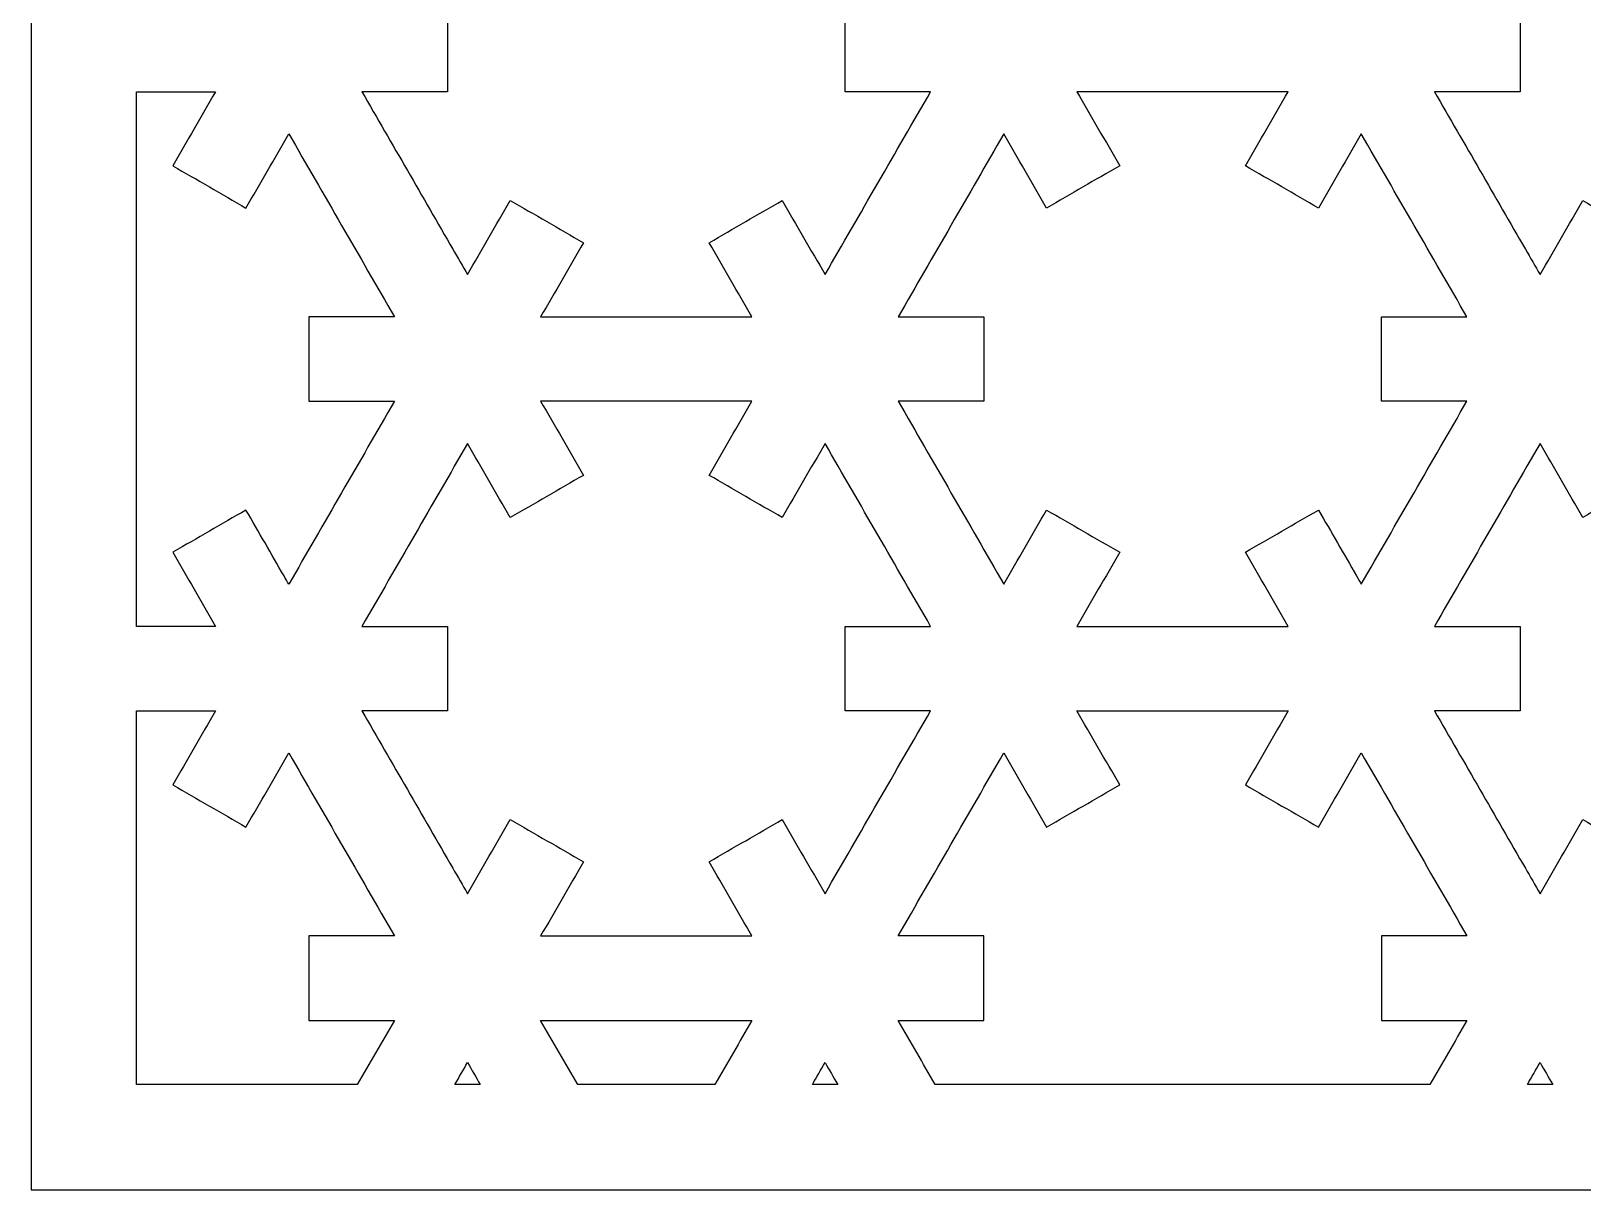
# Model space of a CAD drawing. Header units: centimetres. Extents: x 1.5 to 6.63, y -9 to -1.3.
# Drawn here: x 1.501 to 3.861, y -9 to -7.237 of the extents above; entities that cross this region are included whole.
import ezdxf

# ---------------------------------------------------------------- set-up
doc = ezdxf.new("R2010")
doc.units = ezdxf.units.CM
doc.header["$MEASUREMENT"] = 0
doc.layers.add('layer 1', color=7, linetype='Continuous')

msp = doc.modelspace()

# ---------------------------------------------------------------- linework, layer by layer
at = {"layer": 'layer 1', "color": 250}
msp.add_open_spline([(1.50051, -9.00021), (1.50051, -6.43416), (1.50051, -3.86811), (1.50051, -1.30206), (1.50051, -1.30206), (3.21121, -1.30206), (4.92191, -1.30206), (6.6326, -1.30206), (6.6326, -1.30206), (6.6326, -3.86811), (6.6326, -6.43416), (6.6326, -9.00021), (6.6326, -9.00021), (4.92191, -9.00021), (3.21121, -9.00021), (1.50051, -9.00021)], degree=3, knots=[0, 0, 0, 0, 0.2, 0.2, 0.2, 0.2, 0.4, 0.4, 0.4, 0.4, 0.6, 0.6, 0.6, 0.6, 1, 1, 1, 1], dxfattribs=at)
at = {"layer": 'layer 1', "color": 7}
for points, knots in [([(2.5318, -6.97142), (2.56887, -6.99282), (2.60594, -7.01423), (2.64301, -7.03563), (2.64301, -7.03563), (2.64301, -7.03563), (2.64301, -7.03563), (2.64301, -7.03563), (2.64301, -7.03563), (2.64301, -7.03563), (2.64301, -7.03563), (2.64301, -7.03563), (2.64301, -7.03563), (2.66471, -6.99805), (2.68641, -6.96047), (2.7081, -6.92289), (2.7081, -6.92289), (2.76165, -7.01564), (2.8152, -7.10839), (2.86874, -7.20113), (2.86874, -7.20113), (2.82535, -7.20113), (2.78197, -7.20113), (2.73858, -7.20113), (2.73858, -7.20113), (2.73858, -7.20114), (2.73858, -7.20115), (2.73858, -7.20116), (2.73858, -7.20116), (2.73858, -7.24395), (2.73858, -7.28675), (2.73858, -7.32954), (2.73858, -7.32954), (2.73858, -7.32956), (2.73858, -7.32956), (2.73858, -7.32957), (2.73858, -7.32957), (2.78197, -7.32957), (2.82535, -7.32957), (2.86874, -7.32957), (2.86874, -7.32957), (2.8152, -7.42231), (2.76165, -7.51506), (2.70811, -7.6078), (2.70811, -7.6078), (2.68641, -7.57022), (2.66471, -7.53263), (2.64301, -7.49505), (2.64301, -7.49505), (2.60594, -7.51645), (2.56887, -7.53786), (2.53181, -7.55926), (2.53181, -7.55926), (2.53181, -7.55927), (2.53181, -7.55927), (2.53181, -7.55928), (2.53181, -7.55928), (2.53181, -7.55928), (2.53181, -7.55928), (2.5318, -7.55928), (2.5318, -7.55928), (2.5535, -7.59685), (2.57518, -7.63442), (2.59688, -7.67199), (2.59688, -7.67199), (2.48978, -7.67199), (2.38269, -7.67199), (2.27559, -7.67199), (2.27559, -7.67199), (2.29729, -7.63442), (2.31898, -7.59685), (2.34067, -7.55928), (2.34067, -7.55928), (2.34066, -7.55928), (2.34066, -7.55928), (2.34066, -7.55928), (2.34066, -7.55928), (2.34066, -7.55927), (2.34066, -7.55927), (2.34067, -7.55926), (2.34067, -7.55926), (2.3036, -7.53786), (2.26653, -7.51645), (2.22946, -7.49505), (2.22946, -7.49505), (2.20776, -7.53263), (2.18606, -7.57022), (2.16436, -7.6078), (2.16436, -7.6078), (2.15691, -7.59489), (2.14945, -7.58197), (2.142, -7.56905), (2.142, -7.56905), (2.0959, -7.48923), (2.04982, -7.4094), (2.00373, -7.32957), (2.00373, -7.32957), (2.04712, -7.32957), (2.0905, -7.32957), (2.13389, -7.32957), (2.13389, -7.32957), (2.13389, -7.32956), (2.13389, -7.32955), (2.13389, -7.32954), (2.13389, -7.32954), (2.13389, -7.28675), (2.13389, -7.24395), (2.13389, -7.20116), (2.13389, -7.20116), (2.13389, -7.20115), (2.13389, -7.20114), (2.13389, -7.20113), (2.13389, -7.20113), (2.0905, -7.20113), (2.04712, -7.20113), (2.00373, -7.20113), (2.00373, -7.20113), (2.05728, -7.10838), (2.11082, -7.01564), (2.16437, -6.92289), (2.16437, -6.92289), (2.18607, -6.96047), (2.20776, -6.99805), (2.22946, -7.03563), (2.22946, -7.03563), (2.22946, -7.03563), (2.22946, -7.03563), (2.22946, -7.03563), (2.22946, -7.03563), (2.26653, -7.01422), (2.3036, -6.99282), (2.34067, -6.97142), (2.34067, -6.97142), (2.31897, -6.93384), (2.29728, -6.89626), (2.27558, -6.85869), (2.27558, -6.85869), (2.38268, -6.85869), (2.48979, -6.85869), (2.59689, -6.85869), (2.59689, -6.85869), (2.5752, -6.89626), (2.5535, -6.93384), (2.5318, -6.97142)], [0, 0, 0, 0, 0.027027, 0.027027, 0.027027, 0.027027, 0.0540541, 0.0540541, 0.0540541, 0.0540541, 0.0810811, 0.0810811, 0.0810811, 0.0810811, 0.1081081, 0.1081081, 0.1081081, 0.1081081, 0.1351351, 0.1351351, 0.1351351, 0.1351351, 0.1621622, 0.1621622, 0.1621622, 0.1621622, 0.1891892, 0.1891892, 0.1891892, 0.1891892, 0.2162162, 0.2162162, 0.2162162, 0.2162162, 0.2432432, 0.2432432, 0.2432432, 0.2432432, 0.2702703, 0.2702703, 0.2702703, 0.2702703, 0.2972973, 0.2972973, 0.2972973, 0.2972973, 0.3243243, 0.3243243, 0.3243243, 0.3243243, 0.3513514, 0.3513514, 0.3513514, 0.3513514, 0.3783784, 0.3783784, 0.3783784, 0.3783784, 0.4054054, 0.4054054, 0.4054054, 0.4054054, 0.4324324, 0.4324324, 0.4324324, 0.4324324, 0.4594595, 0.4594595, 0.4594595, 0.4594595, 0.4864865, 0.4864865, 0.4864865, 0.4864865, 0.5135135, 0.5135135, 0.5135135, 0.5135135, 0.5405405, 0.5405405, 0.5405405, 0.5405405, 0.5675676, 0.5675676, 0.5675676, 0.5675676, 0.5945946, 0.5945946, 0.5945946, 0.5945946, 0.6216216, 0.6216216, 0.6216216, 0.6216216, 0.6486486, 0.6486486, 0.6486486, 0.6486486, 0.6756757, 0.6756757, 0.6756757, 0.6756757, 0.7027027, 0.7027027, 0.7027027, 0.7027027, 0.7297297, 0.7297297, 0.7297297, 0.7297297, 0.7567568, 0.7567568, 0.7567568, 0.7567568, 0.7837838, 0.7837838, 0.7837838, 0.7837838, 0.8108108, 0.8108108, 0.8108108, 0.8108108, 0.8378378, 0.8378378, 0.8378378, 0.8378378, 0.8648649, 0.8648649, 0.8648649, 0.8648649, 0.8918919, 0.8918919, 0.8918919, 0.8918919, 0.9189189, 0.9189189, 0.9189189, 0.9189189, 0.9459459, 0.9459459, 0.9459459, 0.9459459, 1, 1, 1, 1]), ([(4.18384, -6.98345), (4.21397, -7.00084), (4.24409, -7.01823), (4.27422, -7.03563), (4.27422, -7.03563), (4.29591, -6.99805), (4.31761, -6.96047), (4.3393, -6.92289), (4.3393, -6.92289), (4.39285, -7.01564), (4.4464, -7.10838), (4.49995, -7.20113), (4.49995, -7.20113), (4.45656, -7.20113), (4.41317, -7.20113), (4.36978, -7.20113), (4.36978, -7.20113), (4.36978, -7.20114), (4.36978, -7.20115), (4.36978, -7.20116), (4.36978, -7.20116), (4.36978, -7.24395), (4.36978, -7.28675), (4.36978, -7.32954), (4.36978, -7.32954), (4.36978, -7.32956), (4.36978, -7.32956), (4.36978, -7.32957), (4.36978, -7.32957), (4.41317, -7.32957), (4.45656, -7.32957), (4.49994, -7.32957), (4.49994, -7.32957), (4.4464, -7.42231), (4.39285, -7.51506), (4.33931, -7.6078), (4.33931, -7.6078), (4.31761, -7.57022), (4.29591, -7.53263), (4.27421, -7.49505), (4.27421, -7.49505), (4.23714, -7.51645), (4.20007, -7.53786), (4.163, -7.55926), (4.163, -7.55926), (4.16301, -7.55927), (4.16301, -7.55927), (4.16302, -7.55928), (4.16302, -7.55928), (4.16301, -7.55928), (4.16301, -7.55928), (4.163, -7.55928), (4.163, -7.55928), (4.1847, -7.59685), (4.20639, -7.63442), (4.22808, -7.67199), (4.22808, -7.67199), (4.12098, -7.67199), (4.01389, -7.67199), (3.90679, -7.67199), (3.90679, -7.67199), (3.92849, -7.63442), (3.95017, -7.59685), (3.97187, -7.55928), (3.97187, -7.55928), (3.97186, -7.55928), (3.97186, -7.55928), (3.97186, -7.55928), (3.97186, -7.55928), (3.97186, -7.55927), (3.97186, -7.55927), (3.97187, -7.55926), (3.97187, -7.55926), (3.9348, -7.53786), (3.89773, -7.51645), (3.86066, -7.49505), (3.86066, -7.49505), (3.83896, -7.53263), (3.81726, -7.57022), (3.79556, -7.6078), (3.79556, -7.6078), (3.78811, -7.59489), (3.78065, -7.58197), (3.77319, -7.56905), (3.77319, -7.56905), (3.7271, -7.48923), (3.68102, -7.4094), (3.63493, -7.32957), (3.63493, -7.32957), (3.67832, -7.32957), (3.7217, -7.32957), (3.76509, -7.32957), (3.76509, -7.32957), (3.76509, -7.32956), (3.76509, -7.32955), (3.76509, -7.32954), (3.76509, -7.32954), (3.76509, -7.28675), (3.76509, -7.24395), (3.76509, -7.20116), (3.76509, -7.20116), (3.76509, -7.20115), (3.76509, -7.20114), (3.76509, -7.20113), (3.76509, -7.20113), (3.7217, -7.20113), (3.67832, -7.20113), (3.63493, -7.20113), (3.63493, -7.20113), (3.68847, -7.10838), (3.74202, -7.01564), (3.79557, -6.92289), (3.79557, -6.92289), (3.81726, -6.96047), (3.83896, -6.99805), (3.86066, -7.03563), (3.86066, -7.03563), (3.86066, -7.03563), (3.86066, -7.03563), (3.86066, -7.03563), (3.86066, -7.03563), (3.89773, -7.01422), (3.9348, -6.99282), (3.97187, -6.97142), (3.97187, -6.97142), (3.95017, -6.93384), (3.92848, -6.89626), (3.90678, -6.85869), (3.90678, -6.85869), (4.01388, -6.85869), (4.12099, -6.85868), (4.22809, -6.85868), (4.22809, -6.85868), (4.20639, -6.89626), (4.1847, -6.93384), (4.163, -6.97142), (4.163, -6.97142), (4.16995, -6.97543), (4.1769, -6.97944), (4.18384, -6.98345)], [0, 0, 0, 0, 0.0277778, 0.0277778, 0.0277778, 0.0277778, 0.0555556, 0.0555556, 0.0555556, 0.0555556, 0.0833333, 0.0833333, 0.0833333, 0.0833333, 0.1111111, 0.1111111, 0.1111111, 0.1111111, 0.1388889, 0.1388889, 0.1388889, 0.1388889, 0.1666667, 0.1666667, 0.1666667, 0.1666667, 0.1944444, 0.1944444, 0.1944444, 0.1944444, 0.2222222, 0.2222222, 0.2222222, 0.2222222, 0.25, 0.25, 0.25, 0.25, 0.2777778, 0.2777778, 0.2777778, 0.2777778, 0.3055556, 0.3055556, 0.3055556, 0.3055556, 0.3333333, 0.3333333, 0.3333333, 0.3333333, 0.3611111, 0.3611111, 0.3611111, 0.3611111, 0.3888889, 0.3888889, 0.3888889, 0.3888889, 0.4166667, 0.4166667, 0.4166667, 0.4166667, 0.4444444, 0.4444444, 0.4444444, 0.4444444, 0.4722222, 0.4722222, 0.4722222, 0.4722222, 0.5, 0.5, 0.5, 0.5, 0.5277778, 0.5277778, 0.5277778, 0.5277778, 0.5555556, 0.5555556, 0.5555556, 0.5555556, 0.5833333, 0.5833333, 0.5833333, 0.5833333, 0.6111111, 0.6111111, 0.6111111, 0.6111111, 0.6388889, 0.6388889, 0.6388889, 0.6388889, 0.6666667, 0.6666667, 0.6666667, 0.6666667, 0.6944444, 0.6944444, 0.6944444, 0.6944444, 0.7222222, 0.7222222, 0.7222222, 0.7222222, 0.75, 0.75, 0.75, 0.75, 0.7777778, 0.7777778, 0.7777778, 0.7777778, 0.8055556, 0.8055556, 0.8055556, 0.8055556, 0.8333333, 0.8333333, 0.8333333, 0.8333333, 0.8611111, 0.8611111, 0.8611111, 0.8611111, 0.8888889, 0.8888889, 0.8888889, 0.8888889, 0.9166667, 0.9166667, 0.9166667, 0.9166667, 0.9444444, 0.9444444, 0.9444444, 0.9444444, 1, 1, 1, 1]), ([(1.66088, -8.14288), (1.70102, -8.14288), (1.74115, -8.14288), (1.78129, -8.14288), (1.78129, -8.14288), (1.7596, -8.1053), (1.7379, -8.06772), (1.71621, -8.03015), (1.71621, -8.03015), (1.75327, -8.00874), (1.79034, -7.98734), (1.82741, -7.96594), (1.82741, -7.96594), (1.82741, -7.96594), (1.82741, -7.96594), (1.82741, -7.96594), (1.82741, -7.96594), (1.84671, -7.99936), (1.86601, -8.03279), (1.8853, -8.06621), (1.8853, -8.06621), (1.8877, -8.07037), (1.8901, -8.07452), (1.8925, -8.07868), (1.8925, -8.07868), (1.94605, -7.98593), (1.9996, -7.89318), (2.05314, -7.80044), (2.05314, -7.80044), (2.00976, -7.80044), (1.96637, -7.80044), (1.92298, -7.80044), (1.92298, -7.80044), (1.92298, -7.80043), (1.92298, -7.80042), (1.92298, -7.80041), (1.92298, -7.80041), (1.92298, -7.75761), (1.92298, -7.71482), (1.92298, -7.67202), (1.92298, -7.67202), (1.92298, -7.67201), (1.92298, -7.672), (1.92298, -7.67199), (1.92298, -7.67199), (1.96637, -7.67199), (2.00976, -7.67199), (2.05314, -7.67199), (2.05314, -7.67199), (1.9996, -7.57925), (1.94606, -7.48651), (1.89251, -7.39377), (1.89251, -7.39377), (1.87081, -7.43135), (1.84911, -7.46893), (1.82742, -7.50651), (1.82742, -7.50651), (1.79034, -7.48511), (1.75327, -7.46371), (1.7162, -7.44231), (1.7162, -7.44231), (1.71621, -7.4423), (1.71621, -7.4423), (1.71621, -7.44229), (1.71621, -7.44229), (1.71621, -7.44229), (1.71621, -7.44229), (1.71621, -7.44228), (1.71621, -7.44228), (1.7379, -7.40471), (1.75959, -7.36714), (1.78128, -7.32957), (1.78128, -7.32957), (1.74115, -7.32957), (1.70102, -7.32957), (1.66088, -7.32957), (1.66088, -7.32957), (1.66088, -7.60068), (1.66088, -7.87178), (1.66088, -8.14288)], [0, 0, 0, 0, 0.047619, 0.047619, 0.047619, 0.047619, 0.0952381, 0.0952381, 0.0952381, 0.0952381, 0.1428571, 0.1428571, 0.1428571, 0.1428571, 0.1904762, 0.1904762, 0.1904762, 0.1904762, 0.2380952, 0.2380952, 0.2380952, 0.2380952, 0.2857143, 0.2857143, 0.2857143, 0.2857143, 0.3333333, 0.3333333, 0.3333333, 0.3333333, 0.3809524, 0.3809524, 0.3809524, 0.3809524, 0.4285714, 0.4285714, 0.4285714, 0.4285714, 0.4761905, 0.4761905, 0.4761905, 0.4761905, 0.5238095, 0.5238095, 0.5238095, 0.5238095, 0.5714286, 0.5714286, 0.5714286, 0.5714286, 0.6190476, 0.6190476, 0.6190476, 0.6190476, 0.6666667, 0.6666667, 0.6666667, 0.6666667, 0.7142857, 0.7142857, 0.7142857, 0.7142857, 0.7619048, 0.7619048, 0.7619048, 0.7619048, 0.8095238, 0.8095238, 0.8095238, 0.8095238, 0.8571429, 0.8571429, 0.8571429, 0.8571429, 0.9047619, 0.9047619, 0.9047619, 0.9047619, 1, 1, 1, 1]), ([(3.09118, -8.14288), (3.11288, -8.1053), (3.13457, -8.06773), (3.15627, -8.03015), (3.15627, -8.03015), (3.15627, -8.03015), (3.15627, -8.03015), (3.15627, -8.03015), (3.15627, -8.03015), (3.1192, -8.00874), (3.08213, -7.98734), (3.04506, -7.96594), (3.04506, -7.96594), (3.04506, -7.96594), (3.04506, -7.96594), (3.04506, -7.96594), (3.04506, -7.96594), (3.02336, -8.00352), (3.00167, -8.0411), (2.97997, -8.07867), (2.97997, -8.07867), (2.92642, -7.98593), (2.87287, -7.89318), (2.81933, -7.80043), (2.81933, -7.80043), (2.86271, -7.80043), (2.9061, -7.80043), (2.94949, -7.80043), (2.94949, -7.80043), (2.94949, -7.80042), (2.94949, -7.80041), (2.94949, -7.80041), (2.94949, -7.80041), (2.94949, -7.75761), (2.94949, -7.71482), (2.94949, -7.67202), (2.94949, -7.67202), (2.94949, -7.67201), (2.94949, -7.672), (2.94949, -7.67199), (2.94949, -7.67199), (2.9061, -7.67199), (2.86272, -7.67199), (2.81933, -7.67199), (2.81933, -7.67199), (2.87287, -7.57925), (2.92642, -7.48651), (2.97996, -7.39377), (2.97996, -7.39377), (3.00166, -7.43135), (3.02336, -7.46893), (3.04506, -7.50651), (3.04506, -7.50651), (3.08213, -7.48511), (3.1192, -7.46371), (3.15627, -7.44231), (3.15627, -7.44231), (3.15626, -7.4423), (3.15626, -7.44229), (3.15626, -7.44229), (3.15626, -7.44229), (3.15626, -7.44229), (3.15627, -7.44228), (3.15627, -7.44228), (3.15627, -7.44228), (3.13458, -7.40471), (3.11289, -7.36714), (3.0912, -7.32957), (3.0912, -7.32957), (3.19829, -7.32957), (3.30539, -7.32957), (3.41248, -7.32957), (3.41248, -7.32957), (3.39079, -7.36714), (3.3691, -7.40471), (3.34741, -7.44228), (3.34741, -7.44228), (3.34741, -7.44228), (3.34741, -7.44229), (3.34741, -7.44229), (3.34741, -7.44229), (3.34741, -7.44229), (3.34741, -7.4423), (3.3474, -7.44231), (3.3474, -7.44231), (3.38447, -7.46371), (3.42154, -7.48511), (3.45862, -7.50651), (3.45862, -7.50651), (3.48031, -7.46893), (3.50201, -7.43135), (3.52371, -7.39376), (3.52371, -7.39376), (3.57725, -7.48651), (3.6308, -7.57925), (3.68434, -7.67199), (3.68434, -7.67199), (3.64096, -7.67199), (3.59757, -7.67199), (3.55418, -7.67199), (3.55418, -7.67199), (3.55418, -7.672), (3.55418, -7.67201), (3.55418, -7.67202), (3.55418, -7.67202), (3.55418, -7.71482), (3.55418, -7.75761), (3.55418, -7.80041), (3.55418, -7.80041), (3.55418, -7.80042), (3.55418, -7.80043), (3.55418, -7.80043), (3.55418, -7.80043), (3.59757, -7.80043), (3.64096, -7.80043), (3.68434, -7.80043), (3.68434, -7.80043), (3.6308, -7.89318), (3.57725, -7.98593), (3.5237, -8.07868), (3.5237, -8.07868), (3.5213, -8.07452), (3.5189, -8.07037), (3.5165, -8.06621), (3.5165, -8.06621), (3.49721, -8.03279), (3.47791, -7.99936), (3.45861, -7.96594), (3.45861, -7.96594), (3.45861, -7.96594), (3.45861, -7.96594), (3.45861, -7.96594), (3.45861, -7.96594), (3.42154, -7.98734), (3.38447, -8.00874), (3.3474, -8.03015), (3.3474, -8.03015), (3.3691, -8.06772), (3.39079, -8.1053), (3.41249, -8.14288), (3.41249, -8.14288), (3.30539, -8.14288), (3.19829, -8.14288), (3.09118, -8.14288)], [0, 0, 0, 0, 0.027027, 0.027027, 0.027027, 0.027027, 0.0540541, 0.0540541, 0.0540541, 0.0540541, 0.0810811, 0.0810811, 0.0810811, 0.0810811, 0.1081081, 0.1081081, 0.1081081, 0.1081081, 0.1351351, 0.1351351, 0.1351351, 0.1351351, 0.1621622, 0.1621622, 0.1621622, 0.1621622, 0.1891892, 0.1891892, 0.1891892, 0.1891892, 0.2162162, 0.2162162, 0.2162162, 0.2162162, 0.2432432, 0.2432432, 0.2432432, 0.2432432, 0.2702703, 0.2702703, 0.2702703, 0.2702703, 0.2972973, 0.2972973, 0.2972973, 0.2972973, 0.3243243, 0.3243243, 0.3243243, 0.3243243, 0.3513514, 0.3513514, 0.3513514, 0.3513514, 0.3783784, 0.3783784, 0.3783784, 0.3783784, 0.4054054, 0.4054054, 0.4054054, 0.4054054, 0.4324324, 0.4324324, 0.4324324, 0.4324324, 0.4594595, 0.4594595, 0.4594595, 0.4594595, 0.4864865, 0.4864865, 0.4864865, 0.4864865, 0.5135135, 0.5135135, 0.5135135, 0.5135135, 0.5405405, 0.5405405, 0.5405405, 0.5405405, 0.5675676, 0.5675676, 0.5675676, 0.5675676, 0.5945946, 0.5945946, 0.5945946, 0.5945946, 0.6216216, 0.6216216, 0.6216216, 0.6216216, 0.6486486, 0.6486486, 0.6486486, 0.6486486, 0.6756757, 0.6756757, 0.6756757, 0.6756757, 0.7027027, 0.7027027, 0.7027027, 0.7027027, 0.7297297, 0.7297297, 0.7297297, 0.7297297, 0.7567568, 0.7567568, 0.7567568, 0.7567568, 0.7837838, 0.7837838, 0.7837838, 0.7837838, 0.8108108, 0.8108108, 0.8108108, 0.8108108, 0.8378378, 0.8378378, 0.8378378, 0.8378378, 0.8648649, 0.8648649, 0.8648649, 0.8648649, 0.8918919, 0.8918919, 0.8918919, 0.8918919, 0.9189189, 0.9189189, 0.9189189, 0.9189189, 0.9459459, 0.9459459, 0.9459459, 0.9459459, 1, 1, 1, 1]), ([(2.5318, -7.91317), (2.56887, -7.93457), (2.60594, -7.95598), (2.64301, -7.97738), (2.64301, -7.97738), (2.64301, -7.97738), (2.64301, -7.97738), (2.64301, -7.97737), (2.64301, -7.97737), (2.64301, -7.97737), (2.64301, -7.97737), (2.64301, -7.97738), (2.64301, -7.97738), (2.66471, -7.9398), (2.68641, -7.90222), (2.7081, -7.86464), (2.7081, -7.86464), (2.76165, -7.95739), (2.8152, -8.05014), (2.86874, -8.14288), (2.86874, -8.14288), (2.82535, -8.14288), (2.78197, -8.14288), (2.73858, -8.14288), (2.73858, -8.14288), (2.73858, -8.14289), (2.73858, -8.1429), (2.73858, -8.14291), (2.73858, -8.14291), (2.73858, -8.18571), (2.73858, -8.2285), (2.73858, -8.2713), (2.73858, -8.2713), (2.73858, -8.27131), (2.73858, -8.27131), (2.73858, -8.27132), (2.73858, -8.27132), (2.78197, -8.27132), (2.82535, -8.27132), (2.86874, -8.27132), (2.86874, -8.27132), (2.8152, -8.36406), (2.76165, -8.4568), (2.70811, -8.54955), (2.70811, -8.54955), (2.68641, -8.51197), (2.66471, -8.47439), (2.64301, -8.4368), (2.64301, -8.4368), (2.60594, -8.4582), (2.56887, -8.47961), (2.53181, -8.50101), (2.53181, -8.50101), (2.53181, -8.50101), (2.53181, -8.50102), (2.53181, -8.50103), (2.53181, -8.50103), (2.53181, -8.50103), (2.53181, -8.50103), (2.5318, -8.50103), (2.5318, -8.50103), (2.5535, -8.5386), (2.57518, -8.57617), (2.59688, -8.61375), (2.59688, -8.61375), (2.48978, -8.61375), (2.38269, -8.61375), (2.27559, -8.61375), (2.27559, -8.61375), (2.29729, -8.57617), (2.31898, -8.5386), (2.34067, -8.50103), (2.34067, -8.50103), (2.34066, -8.50103), (2.34066, -8.50103), (2.34066, -8.50103), (2.34066, -8.50103), (2.34066, -8.50102), (2.34066, -8.50102), (2.34067, -8.50101), (2.34067, -8.50101), (2.3036, -8.47961), (2.26653, -8.4582), (2.22946, -8.4368), (2.22946, -8.4368), (2.20776, -8.47439), (2.18606, -8.51197), (2.16436, -8.54955), (2.16436, -8.54955), (2.15691, -8.53664), (2.14945, -8.52372), (2.142, -8.51081), (2.142, -8.51081), (2.0959, -8.43098), (2.04982, -8.35115), (2.00373, -8.27132), (2.00373, -8.27132), (2.04712, -8.27132), (2.0905, -8.27132), (2.13389, -8.27132), (2.13389, -8.27132), (2.13389, -8.27131), (2.13389, -8.2713), (2.13389, -8.2713), (2.13389, -8.2713), (2.13389, -8.2285), (2.13389, -8.1857), (2.13389, -8.14291), (2.13389, -8.14291), (2.13389, -8.1429), (2.13389, -8.14289), (2.13389, -8.14288), (2.13389, -8.14288), (2.0905, -8.14288), (2.04712, -8.14288), (2.00373, -8.14288), (2.00373, -8.14288), (2.05728, -8.05014), (2.11082, -7.95739), (2.16437, -7.86464), (2.16437, -7.86464), (2.18607, -7.90222), (2.20776, -7.9398), (2.22946, -7.97738), (2.22946, -7.97738), (2.22946, -7.97738), (2.22946, -7.97738), (2.22946, -7.97738), (2.22946, -7.97738), (2.26653, -7.95597), (2.3036, -7.93457), (2.34067, -7.91317), (2.34067, -7.91317), (2.31897, -7.87559), (2.29728, -7.83801), (2.27558, -7.80044), (2.27558, -7.80044), (2.38268, -7.80044), (2.48979, -7.80044), (2.59689, -7.80044), (2.59689, -7.80044), (2.5752, -7.83801), (2.5535, -7.87559), (2.5318, -7.91317)], [0, 0, 0, 0, 0.027027, 0.027027, 0.027027, 0.027027, 0.0540541, 0.0540541, 0.0540541, 0.0540541, 0.0810811, 0.0810811, 0.0810811, 0.0810811, 0.1081081, 0.1081081, 0.1081081, 0.1081081, 0.1351351, 0.1351351, 0.1351351, 0.1351351, 0.1621622, 0.1621622, 0.1621622, 0.1621622, 0.1891892, 0.1891892, 0.1891892, 0.1891892, 0.2162162, 0.2162162, 0.2162162, 0.2162162, 0.2432432, 0.2432432, 0.2432432, 0.2432432, 0.2702703, 0.2702703, 0.2702703, 0.2702703, 0.2972973, 0.2972973, 0.2972973, 0.2972973, 0.3243243, 0.3243243, 0.3243243, 0.3243243, 0.3513514, 0.3513514, 0.3513514, 0.3513514, 0.3783784, 0.3783784, 0.3783784, 0.3783784, 0.4054054, 0.4054054, 0.4054054, 0.4054054, 0.4324324, 0.4324324, 0.4324324, 0.4324324, 0.4594595, 0.4594595, 0.4594595, 0.4594595, 0.4864865, 0.4864865, 0.4864865, 0.4864865, 0.5135135, 0.5135135, 0.5135135, 0.5135135, 0.5405405, 0.5405405, 0.5405405, 0.5405405, 0.5675676, 0.5675676, 0.5675676, 0.5675676, 0.5945946, 0.5945946, 0.5945946, 0.5945946, 0.6216216, 0.6216216, 0.6216216, 0.6216216, 0.6486486, 0.6486486, 0.6486486, 0.6486486, 0.6756757, 0.6756757, 0.6756757, 0.6756757, 0.7027027, 0.7027027, 0.7027027, 0.7027027, 0.7297297, 0.7297297, 0.7297297, 0.7297297, 0.7567568, 0.7567568, 0.7567568, 0.7567568, 0.7837838, 0.7837838, 0.7837838, 0.7837838, 0.8108108, 0.8108108, 0.8108108, 0.8108108, 0.8378378, 0.8378378, 0.8378378, 0.8378378, 0.8648649, 0.8648649, 0.8648649, 0.8648649, 0.8918919, 0.8918919, 0.8918919, 0.8918919, 0.9189189, 0.9189189, 0.9189189, 0.9189189, 0.9459459, 0.9459459, 0.9459459, 0.9459459, 1, 1, 1, 1]), ([(4.18384, -7.9252), (4.21397, -7.94259), (4.24409, -7.95998), (4.27422, -7.97738), (4.27422, -7.97738), (4.29591, -7.9398), (4.31761, -7.90222), (4.3393, -7.86464), (4.3393, -7.86464), (4.39285, -7.95739), (4.4464, -8.05014), (4.49995, -8.14288), (4.49995, -8.14288), (4.45656, -8.14288), (4.41317, -8.14288), (4.36978, -8.14288), (4.36978, -8.14288), (4.36978, -8.14289), (4.36978, -8.1429), (4.36978, -8.14291), (4.36978, -8.14291), (4.36978, -8.18571), (4.36978, -8.2285), (4.36978, -8.2713), (4.36978, -8.2713), (4.36978, -8.27131), (4.36978, -8.27131), (4.36978, -8.27132), (4.36978, -8.27132), (4.41317, -8.27132), (4.45656, -8.27132), (4.49994, -8.27132), (4.49994, -8.27132), (4.4464, -8.36406), (4.39285, -8.45681), (4.33931, -8.54955), (4.33931, -8.54955), (4.31761, -8.51197), (4.29591, -8.47438), (4.27421, -8.4368), (4.27421, -8.4368), (4.23714, -8.4582), (4.20007, -8.47961), (4.163, -8.50101), (4.163, -8.50101), (4.16301, -8.50101), (4.16301, -8.50102), (4.16302, -8.50103), (4.16302, -8.50103), (4.16301, -8.50103), (4.16301, -8.50103), (4.163, -8.50103), (4.163, -8.50103), (4.1847, -8.5386), (4.20639, -8.57617), (4.22808, -8.61375), (4.22808, -8.61375), (4.12098, -8.61375), (4.01389, -8.61375), (3.90679, -8.61375), (3.90679, -8.61375), (3.92849, -8.57617), (3.95017, -8.5386), (3.97187, -8.50103), (3.97187, -8.50103), (3.97186, -8.50103), (3.97186, -8.50103), (3.97186, -8.50103), (3.97186, -8.50103), (3.97186, -8.50102), (3.97186, -8.50101), (3.97187, -8.50101), (3.97187, -8.50101), (3.9348, -8.47961), (3.89773, -8.4582), (3.86066, -8.4368), (3.86066, -8.4368), (3.83896, -8.47439), (3.81726, -8.51197), (3.79556, -8.54955), (3.79556, -8.54955), (3.78811, -8.53664), (3.78065, -8.52372), (3.77319, -8.51081), (3.77319, -8.51081), (3.7271, -8.43098), (3.68102, -8.35115), (3.63493, -8.27132), (3.63493, -8.27132), (3.67832, -8.27132), (3.7217, -8.27132), (3.76509, -8.27132), (3.76509, -8.27132), (3.76509, -8.27131), (3.76509, -8.2713), (3.76509, -8.27129), (3.76509, -8.27129), (3.76509, -8.2285), (3.76509, -8.1857), (3.76509, -8.14291), (3.76509, -8.14291), (3.76509, -8.1429), (3.76509, -8.14289), (3.76509, -8.14288), (3.76509, -8.14288), (3.7217, -8.14288), (3.67832, -8.14288), (3.63493, -8.14288), (3.63493, -8.14288), (3.68847, -8.05014), (3.74202, -7.95739), (3.79557, -7.86464), (3.79557, -7.86464), (3.81726, -7.90222), (3.83896, -7.9398), (3.86066, -7.97737), (3.86066, -7.97737), (3.86066, -7.97737), (3.86066, -7.97737), (3.86066, -7.97737), (3.86066, -7.97737), (3.89773, -7.95597), (3.9348, -7.93457), (3.97187, -7.91317), (3.97187, -7.91317), (3.95017, -7.87559), (3.92848, -7.83801), (3.90678, -7.80043), (3.90678, -7.80043), (4.01388, -7.80043), (4.12099, -7.80043), (4.22809, -7.80043), (4.22809, -7.80043), (4.20639, -7.83801), (4.1847, -7.87559), (4.163, -7.91317), (4.163, -7.91317), (4.16995, -7.91718), (4.1769, -7.92119), (4.18384, -7.9252)], [0, 0, 0, 0, 0.0277778, 0.0277778, 0.0277778, 0.0277778, 0.0555556, 0.0555556, 0.0555556, 0.0555556, 0.0833333, 0.0833333, 0.0833333, 0.0833333, 0.1111111, 0.1111111, 0.1111111, 0.1111111, 0.1388889, 0.1388889, 0.1388889, 0.1388889, 0.1666667, 0.1666667, 0.1666667, 0.1666667, 0.1944444, 0.1944444, 0.1944444, 0.1944444, 0.2222222, 0.2222222, 0.2222222, 0.2222222, 0.25, 0.25, 0.25, 0.25, 0.2777778, 0.2777778, 0.2777778, 0.2777778, 0.3055556, 0.3055556, 0.3055556, 0.3055556, 0.3333333, 0.3333333, 0.3333333, 0.3333333, 0.3611111, 0.3611111, 0.3611111, 0.3611111, 0.3888889, 0.3888889, 0.3888889, 0.3888889, 0.4166667, 0.4166667, 0.4166667, 0.4166667, 0.4444444, 0.4444444, 0.4444444, 0.4444444, 0.4722222, 0.4722222, 0.4722222, 0.4722222, 0.5, 0.5, 0.5, 0.5, 0.5277778, 0.5277778, 0.5277778, 0.5277778, 0.5555556, 0.5555556, 0.5555556, 0.5555556, 0.5833333, 0.5833333, 0.5833333, 0.5833333, 0.6111111, 0.6111111, 0.6111111, 0.6111111, 0.6388889, 0.6388889, 0.6388889, 0.6388889, 0.6666667, 0.6666667, 0.6666667, 0.6666667, 0.6944444, 0.6944444, 0.6944444, 0.6944444, 0.7222222, 0.7222222, 0.7222222, 0.7222222, 0.75, 0.75, 0.75, 0.75, 0.7777778, 0.7777778, 0.7777778, 0.7777778, 0.8055556, 0.8055556, 0.8055556, 0.8055556, 0.8333333, 0.8333333, 0.8333333, 0.8333333, 0.8611111, 0.8611111, 0.8611111, 0.8611111, 0.8888889, 0.8888889, 0.8888889, 0.8888889, 0.9166667, 0.9166667, 0.9166667, 0.9166667, 0.9444444, 0.9444444, 0.9444444, 0.9444444, 1, 1, 1, 1]), ([(1.99677, -8.83983), (2.01556, -8.80728), (2.03435, -8.77473), (2.05314, -8.74218), (2.05314, -8.74218), (2.00976, -8.74218), (1.96637, -8.74219), (1.92298, -8.74219), (1.92298, -8.74219), (1.92298, -8.74218), (1.92298, -8.74217), (1.92298, -8.74216), (1.92298, -8.74216), (1.92298, -8.69936), (1.92298, -8.65657), (1.92298, -8.61377), (1.92298, -8.61377), (1.92298, -8.61376), (1.92298, -8.61376), (1.92298, -8.61375), (1.92298, -8.61375), (1.96637, -8.61375), (2.00976, -8.61375), (2.05314, -8.61375), (2.05314, -8.61375), (1.9996, -8.521), (1.94606, -8.42826), (1.89251, -8.33552), (1.89251, -8.33552), (1.87081, -8.3731), (1.84911, -8.41068), (1.82742, -8.44826), (1.82742, -8.44826), (1.79034, -8.42686), (1.75327, -8.40546), (1.7162, -8.38406), (1.7162, -8.38406), (1.71621, -8.38405), (1.71621, -8.38405), (1.71621, -8.38404), (1.71621, -8.38404), (1.71621, -8.38404), (1.71621, -8.38403), (1.71621, -8.38403), (1.71621, -8.38403), (1.7379, -8.34646), (1.75959, -8.30889), (1.78128, -8.27132), (1.78128, -8.27132), (1.74115, -8.27132), (1.70102, -8.27132), (1.66088, -8.27132), (1.66088, -8.27132), (1.66088, -8.46083), (1.66088, -8.65033), (1.66088, -8.83983), (1.66088, -8.83983), (1.77285, -8.83983), (1.88481, -8.83983), (1.99677, -8.83983)], [0, 0, 0, 0, 0.0625, 0.0625, 0.0625, 0.0625, 0.125, 0.125, 0.125, 0.125, 0.1875, 0.1875, 0.1875, 0.1875, 0.25, 0.25, 0.25, 0.25, 0.3125, 0.3125, 0.3125, 0.3125, 0.375, 0.375, 0.375, 0.375, 0.4375, 0.4375, 0.4375, 0.4375, 0.5, 0.5, 0.5, 0.5, 0.5625, 0.5625, 0.5625, 0.5625, 0.625, 0.625, 0.625, 0.625, 0.6875, 0.6875, 0.6875, 0.6875, 0.75, 0.75, 0.75, 0.75, 0.8125, 0.8125, 0.8125, 0.8125, 0.875, 0.875, 0.875, 0.875, 1, 1, 1, 1]), ([(3.62797, -8.83983), (3.64676, -8.80728), (3.66555, -8.77473), (3.68434, -8.74218), (3.68434, -8.74218), (3.64096, -8.74218), (3.59757, -8.74218), (3.55418, -8.74218), (3.55418, -8.74218), (3.55418, -8.74218), (3.55418, -8.74217), (3.55418, -8.74216), (3.55418, -8.74216), (3.55418, -8.69936), (3.55418, -8.65657), (3.55418, -8.61377), (3.55418, -8.61377), (3.55418, -8.61376), (3.55418, -8.61375), (3.55418, -8.61375), (3.55418, -8.61375), (3.59757, -8.61375), (3.64096, -8.61375), (3.68434, -8.61375), (3.68434, -8.61375), (3.6308, -8.521), (3.57725, -8.42826), (3.52371, -8.33552), (3.52371, -8.33552), (3.50201, -8.3731), (3.48031, -8.41068), (3.45862, -8.44826), (3.45862, -8.44826), (3.42154, -8.42686), (3.38447, -8.40546), (3.3474, -8.38406), (3.3474, -8.38406), (3.34741, -8.38405), (3.34741, -8.38405), (3.34741, -8.38404), (3.34741, -8.38404), (3.34741, -8.38403), (3.34741, -8.38403), (3.34741, -8.38403), (3.34741, -8.38403), (3.3691, -8.34646), (3.39079, -8.30889), (3.41248, -8.27132), (3.41248, -8.27132), (3.30539, -8.27132), (3.19829, -8.27132), (3.0912, -8.27132), (3.0912, -8.27132), (3.11289, -8.30889), (3.13458, -8.34646), (3.15627, -8.38403), (3.15627, -8.38403), (3.15627, -8.38403), (3.15626, -8.38404), (3.15626, -8.38404), (3.15626, -8.38404), (3.15626, -8.38405), (3.15626, -8.38405), (3.15627, -8.38406), (3.15627, -8.38406), (3.1192, -8.40546), (3.08213, -8.42686), (3.04506, -8.44826), (3.04506, -8.44826), (3.02336, -8.41068), (3.00166, -8.3731), (2.97996, -8.33552), (2.97996, -8.33552), (2.92642, -8.42826), (2.87287, -8.521), (2.81933, -8.61375), (2.81933, -8.61375), (2.86272, -8.61375), (2.9061, -8.61375), (2.94949, -8.61375), (2.94949, -8.61375), (2.94949, -8.61375), (2.94949, -8.61376), (2.94949, -8.61377), (2.94949, -8.61377), (2.94949, -8.65657), (2.94949, -8.69936), (2.94949, -8.74216), (2.94949, -8.74216), (2.94949, -8.74217), (2.94949, -8.74217), (2.94949, -8.74218), (2.94949, -8.74218), (2.9061, -8.74218), (2.86271, -8.74218), (2.81933, -8.74218), (2.81933, -8.74218), (2.83812, -8.77473), (2.85691, -8.80728), (2.8757, -8.83983), (2.8757, -8.83983), (3.12646, -8.83983), (3.37721, -8.83983), (3.62797, -8.83983)], [0, 0, 0, 0, 0.037037, 0.037037, 0.037037, 0.037037, 0.0740741, 0.0740741, 0.0740741, 0.0740741, 0.1111111, 0.1111111, 0.1111111, 0.1111111, 0.1481481, 0.1481481, 0.1481481, 0.1481481, 0.1851852, 0.1851852, 0.1851852, 0.1851852, 0.2222222, 0.2222222, 0.2222222, 0.2222222, 0.2592593, 0.2592593, 0.2592593, 0.2592593, 0.2962963, 0.2962963, 0.2962963, 0.2962963, 0.3333333, 0.3333333, 0.3333333, 0.3333333, 0.3703704, 0.3703704, 0.3703704, 0.3703704, 0.4074074, 0.4074074, 0.4074074, 0.4074074, 0.4444444, 0.4444444, 0.4444444, 0.4444444, 0.4814815, 0.4814815, 0.4814815, 0.4814815, 0.5185185, 0.5185185, 0.5185185, 0.5185185, 0.5555556, 0.5555556, 0.5555556, 0.5555556, 0.5925926, 0.5925926, 0.5925926, 0.5925926, 0.6296296, 0.6296296, 0.6296296, 0.6296296, 0.6666667, 0.6666667, 0.6666667, 0.6666667, 0.7037037, 0.7037037, 0.7037037, 0.7037037, 0.7407407, 0.7407407, 0.7407407, 0.7407407, 0.7777778, 0.7777778, 0.7777778, 0.7777778, 0.8148148, 0.8148148, 0.8148148, 0.8148148, 0.8518519, 0.8518519, 0.8518519, 0.8518519, 0.8888889, 0.8888889, 0.8888889, 0.8888889, 0.9259259, 0.9259259, 0.9259259, 0.9259259, 1, 1, 1, 1]), ([(2.54052, -8.83983), (2.55931, -8.80728), (2.5781, -8.77473), (2.59689, -8.74218), (2.59689, -8.74218), (2.48979, -8.74218), (2.38268, -8.74219), (2.27558, -8.74219), (2.27558, -8.74219), (2.29437, -8.77473), (2.31316, -8.80728), (2.33196, -8.83983), (2.33196, -8.83983), (2.40148, -8.83983), (2.471, -8.83983), (2.54052, -8.83983)], [0, 0, 0, 0, 0.2, 0.2, 0.2, 0.2, 0.4, 0.4, 0.4, 0.4, 0.6, 0.6, 0.6, 0.6, 1, 1, 1, 1]), ([(2.18368, -8.83983), (2.17724, -8.82868), (2.1708, -8.81754), (2.16437, -8.80639), (2.16437, -8.80639), (2.15793, -8.81754), (2.1515, -8.82868), (2.14506, -8.83983), (2.14506, -8.83983), (2.15793, -8.83983), (2.1708, -8.83983), (2.18368, -8.83983)], [0, 0, 0, 0, 0.25, 0.25, 0.25, 0.25, 0.5, 0.5, 0.5, 0.5, 1, 1, 1, 1]), ([(2.72741, -8.83983), (2.72097, -8.82868), (2.71454, -8.81754), (2.7081, -8.80639), (2.7081, -8.80639), (2.70167, -8.81754), (2.69523, -8.82868), (2.6888, -8.83983), (2.6888, -8.83983), (2.70167, -8.83983), (2.71454, -8.83983), (2.72741, -8.83983)], [0, 0, 0, 0, 0.25, 0.25, 0.25, 0.25, 0.5, 0.5, 0.5, 0.5, 1, 1, 1, 1]), ([(3.81488, -8.83983), (3.80844, -8.82868), (3.802, -8.81753), (3.79557, -8.80639), (3.79557, -8.80639), (3.78913, -8.81753), (3.7827, -8.82868), (3.77626, -8.83983), (3.77626, -8.83983), (3.78913, -8.83983), (3.802, -8.83983), (3.81488, -8.83983)], [0, 0, 0, 0, 0.25, 0.25, 0.25, 0.25, 0.5, 0.5, 0.5, 0.5, 1, 1, 1, 1])]:
    msp.add_open_spline(points, degree=3, knots=knots, dxfattribs=at)

doc.saveas('drawing.dxf')
